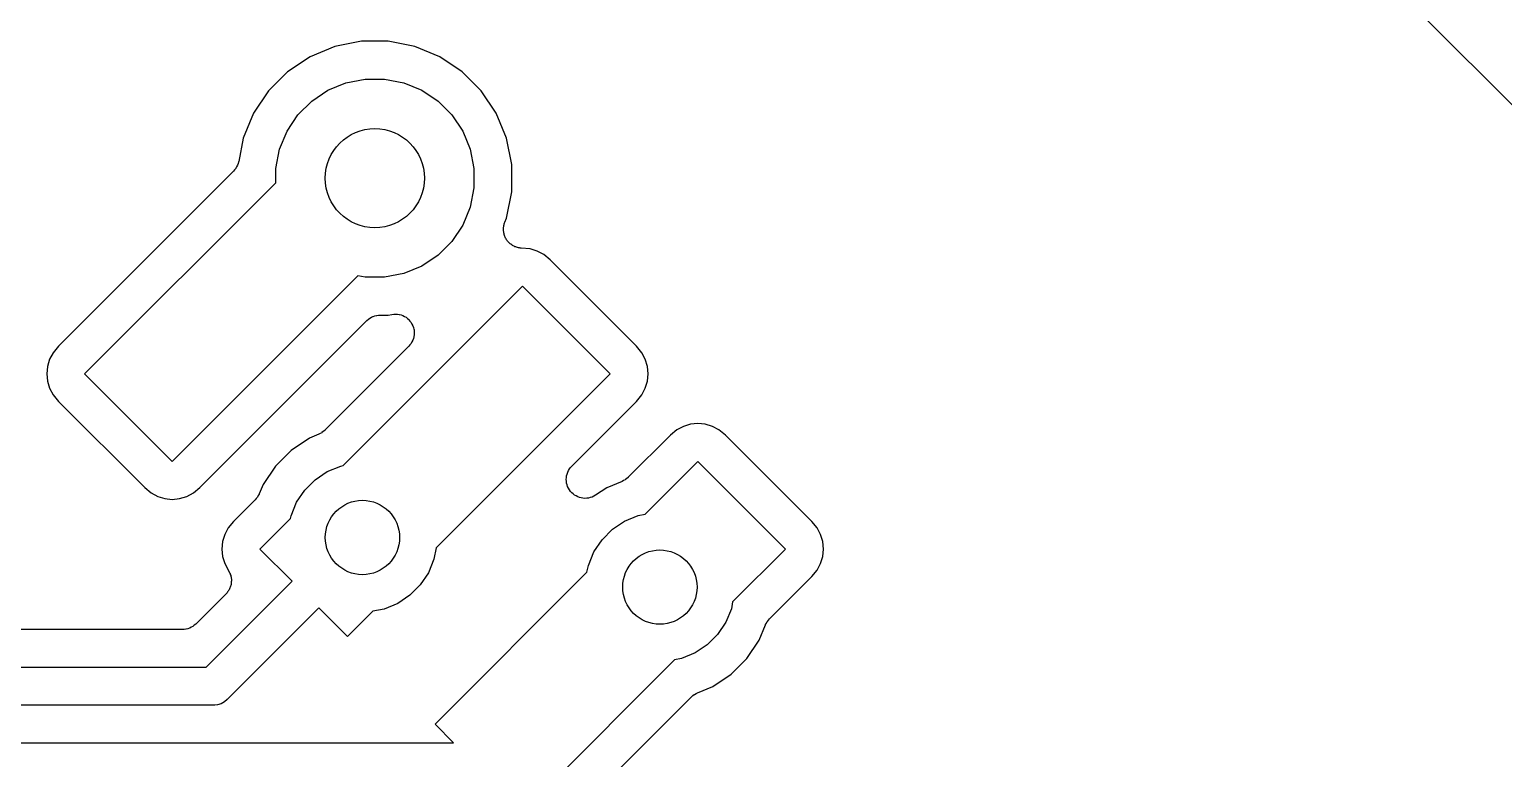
# Model space of a CAD drawing. Extents: x 0.48 to 2.43, y -7.79 to -4.85.
# Drawn here: x 1.955 to 2.1892, y -5.295 to -5.1791 of the extents above; entities that cross this region are included whole.
import ezdxf

# ---------------------------------------------------------------- set-up
doc = ezdxf.new("R2010")
doc.units = 0
doc.header["$MEASUREMENT"] = 0
doc.layers.add('BLACK', color=7, linetype='CONTINUOUS')

msp = doc.modelspace()

# ---------------------------------------------------------------- linework, layer by layer
at = {"layer": 'BLACK', "linetype": 'CONTINUOUS'}
for p, q in [((1.8758, -4.87641), (2.40683, -5.40744)), ((2.0035, -5.18184), (1.99954, -5.18348)), ((2.0077, -5.18101), (2.0035, -5.18184)), ((2.01198, -5.18101), (2.0077, -5.18101)), ((2.01619, -5.18184), (2.01198, -5.18101)), ((2.02014, -5.18348), (2.01619, -5.18184)), ((1.99954, -5.18348), (1.99598, -5.18586)), ((2.02371, -5.18586), (2.02014, -5.18348)), ((1.99598, -5.18586), (1.99295, -5.18889)), ((2.00238, -5.1888), (2.00525, -5.18761)), ((2.00525, -5.18761), (2.00829, -5.18701)), ((2.00829, -5.18701), (2.01139, -5.18701)), ((2.01139, -5.18701), (2.01444, -5.18761)), ((2.01444, -5.18761), (2.0173, -5.1888)), ((2.02674, -5.18889), (2.02371, -5.18586)), ((1.99295, -5.18889), (1.99057, -5.19245)), ((1.9998, -5.19052), (2.00238, -5.1888)), ((2.0173, -5.1888), (2.01988, -5.19052)), ((2.02912, -5.19245), (2.02674, -5.18889)), ((1.99761, -5.19272), (1.9998, -5.19052)), ((2.01988, -5.19052), (2.02207, -5.19272)), ((1.99057, -5.19245), (1.98893, -5.19641)), ((1.99589, -5.1953), (1.99761, -5.19272)), ((2.02207, -5.19272), (2.0238, -5.1953)), ((2.03075, -5.19641), (2.02912, -5.19245)), ((1.98893, -5.19641), (1.9882, -5.2001)), ((1.9947, -5.19816), (1.99589, -5.1953)), ((2.0238, -5.1953), (2.02499, -5.19816)), ((2.03159, -5.20061), (2.03075, -5.19641)), ((1.99409, -5.2012), (1.9947, -5.19816)), ((2.02499, -5.19816), (2.02559, -5.2012)), ((1.98738, -5.20164), (1.95956, -5.22945)), ((1.98755, -5.20142), (1.98738, -5.20164)), ((1.98773, -5.20121), (1.98755, -5.20142)), ((1.98774, -5.2012), (1.98773, -5.20121)), ((1.98775, -5.20119), (1.98774, -5.2012)), ((1.98788, -5.20094), (1.98775, -5.20119)), ((1.98801, -5.2007), (1.98788, -5.20094)), ((1.98802, -5.20068), (1.98801, -5.2007)), ((1.9881, -5.20041), (1.98802, -5.20067)), ((1.98802, -5.20067), (1.98802, -5.20068)), ((1.98819, -5.20014), (1.9881, -5.20041)), ((1.9882, -5.2001), (1.98819, -5.20011)), ((1.98819, -5.20011), (1.98819, -5.20011)), ((1.98819, -5.20011), (1.98819, -5.20011)), ((1.98819, -5.20011), (1.98819, -5.20014)), ((1.99409, -5.20347), (1.99409, -5.2012)), ((2.02559, -5.2012), (2.02559, -5.20431)), ((2.03159, -5.2049), (2.03159, -5.20061)), ((1.96373, -5.23383), (1.99409, -5.20347)), ((2.02559, -5.20431), (2.02499, -5.20735)), ((2.03075, -5.2091), (2.03159, -5.2049)), ((2.02499, -5.20735), (2.0238, -5.21022)), ((2.0238, -5.21022), (2.02207, -5.21279)), ((2.03027, -5.21087), (2.03028, -5.21072)), ((2.03028, -5.21101), (2.03027, -5.21087)), ((2.03028, -5.21056), (2.03031, -5.21043)), ((2.03028, -5.21072), (2.03028, -5.21056)), ((2.03028, -5.21115), (2.03028, -5.21101)), ((2.03031, -5.2113), (2.03028, -5.21115)), ((2.03031, -5.21043), (2.03032, -5.21029)), ((2.03032, -5.21029), (2.03037, -5.21014)), ((2.03037, -5.21014), (2.0304, -5.20999)), ((2.0304, -5.20999), (2.03045, -5.20986)), ((2.03045, -5.20986), (2.03049, -5.20973)), ((2.03049, -5.20973), (2.03075, -5.2091)), ((2.02207, -5.21279), (2.01988, -5.21499)), ((2.03032, -5.21145), (2.03031, -5.2113)), ((2.03036, -5.21159), (2.03032, -5.21145)), ((2.03039, -5.21172), (2.03036, -5.21159)), ((2.03045, -5.21187), (2.03039, -5.21172)), ((2.03049, -5.21201), (2.03045, -5.21187)), ((2.03056, -5.21214), (2.03049, -5.21201)), ((2.03061, -5.21227), (2.03056, -5.21214)), ((2.03069, -5.21239), (2.03061, -5.21227)), ((2.03076, -5.21253), (2.03069, -5.21239)), ((2.03085, -5.21264), (2.03076, -5.21253)), ((2.03093, -5.21276), (2.03085, -5.21264)), ((2.03104, -5.21287), (2.03093, -5.21276)), ((2.03113, -5.21299), (2.03104, -5.21287)), ((2.03124, -5.21307), (2.03113, -5.21299)), ((2.03134, -5.21317), (2.03124, -5.21307)), ((2.03147, -5.21326), (2.03134, -5.21317)), ((2.03158, -5.21336), (2.03147, -5.21326)), ((2.03171, -5.21343), (2.03158, -5.21336)), ((2.03182, -5.2135), (2.03171, -5.21343)), ((2.03196, -5.21356), (2.03182, -5.2135)), ((2.01988, -5.21499), (2.0173, -5.21671)), ((2.0321, -5.21364), (2.03196, -5.21356)), ((2.03223, -5.21368), (2.0321, -5.21364)), ((2.03236, -5.21373), (2.03223, -5.21368)), ((2.03251, -5.21377), (2.03236, -5.21373)), ((2.03266, -5.21381), (2.03251, -5.21377)), ((2.0328, -5.21383), (2.03266, -5.21381)), ((2.03293, -5.21386), (2.0328, -5.21383)), ((2.03306, -5.21386), (2.03293, -5.21386)), ((2.0345, -5.214), (2.03306, -5.21386)), ((2.03563, -5.21434), (2.0345, -5.214)), ((2.03667, -5.2149), (2.03563, -5.21434)), ((2.0377, -5.21574), (2.03667, -5.2149)), ((2.05141, -5.22945), (2.0377, -5.21574)), ((2.01444, -5.2179), (2.01139, -5.2185)), ((2.0173, -5.21671), (2.01444, -5.2179)), ((2.00713, -5.21827), (1.97765, -5.24775)), ((2.00483, -5.24841), (2.03332, -5.21991)), ((2.00829, -5.2185), (2.00713, -5.21827)), ((2.01139, -5.2185), (2.00829, -5.2185)), ((2.03332, -5.21991), (2.04724, -5.23383)), ((2.00859, -5.22535), (2.00881, -5.22518)), ((2.00881, -5.22518), (2.00902, -5.22501)), ((2.00902, -5.22501), (2.00904, -5.225)), ((2.00904, -5.225), (2.00905, -5.22499)), ((2.00905, -5.22499), (2.0093, -5.22486)), ((2.0093, -5.22486), (2.00954, -5.22473)), ((2.00954, -5.22473), (2.00956, -5.22473)), ((2.00956, -5.22473), (2.00957, -5.22472)), ((2.00957, -5.22472), (2.00984, -5.22464)), ((2.00984, -5.22464), (2.0101, -5.22456)), ((2.0101, -5.22456), (2.01012, -5.22456)), ((2.01012, -5.22456), (2.01013, -5.22456)), ((2.01013, -5.22456), (2.01041, -5.22453)), ((2.01041, -5.22453), (2.01068, -5.2245)), ((2.01068, -5.2245), (2.01198, -5.2245)), ((2.01198, -5.2245), (2.01252, -5.2244)), ((2.01252, -5.2244), (2.01256, -5.22439)), ((2.01256, -5.22439), (2.01285, -5.22436)), ((2.01256, -5.22439), (2.01256, -5.22439)), ((2.01256, -5.22439), (2.01256, -5.22439)), ((2.01256, -5.22439), (2.01256, -5.22439)), ((2.01285, -5.22436), (2.01314, -5.22434)), ((2.01314, -5.22434), (2.01314, -5.22434)), ((2.01314, -5.22434), (2.01315, -5.22434)), ((2.01315, -5.22434), (2.01344, -5.22437)), ((2.01344, -5.22437), (2.01372, -5.2244)), ((2.01372, -5.2244), (2.01373, -5.2244)), ((2.01373, -5.2244), (2.01373, -5.2244)), ((2.01373, -5.2244), (2.01401, -5.22449)), ((2.01401, -5.22449), (2.01428, -5.22458)), ((2.01428, -5.22458), (2.01428, -5.22458)), ((2.01428, -5.22458), (2.01429, -5.22458)), ((2.01429, -5.22458), (2.01454, -5.22472)), ((2.01454, -5.22472), (2.0148, -5.22486)), ((2.0148, -5.22486), (2.0148, -5.22486)), ((2.0148, -5.22486), (2.0148, -5.22486)), ((2.0148, -5.22486), (2.01502, -5.22504)), ((2.01502, -5.22504), (2.01525, -5.22523)), ((1.98202, -5.25192), (2.00856, -5.22538)), ((2.00856, -5.22538), (2.00857, -5.22538)), ((2.00857, -5.22537), (2.00859, -5.22535)), ((2.00857, -5.22538), (2.00857, -5.22537)), ((2.00857, -5.22538), (2.00857, -5.22538)), ((2.01525, -5.22523), (2.01525, -5.22524)), ((2.01525, -5.22524), (2.01525, -5.22524)), ((2.01525, -5.22524), (2.01542, -5.22545)), ((2.01542, -5.22545), (2.01561, -5.22569)), ((2.01561, -5.22569), (2.01562, -5.22569)), ((2.01562, -5.22569), (2.01562, -5.22569)), ((2.01562, -5.22569), (2.01574, -5.22593)), ((2.01574, -5.22593), (2.01589, -5.22621)), ((2.01589, -5.22621), (2.01589, -5.22621)), ((2.01589, -5.22621), (2.01589, -5.22621)), ((2.01589, -5.22621), (2.01597, -5.22647)), ((2.01597, -5.22647), (2.01605, -5.22677)), ((2.01605, -5.22677), (2.01605, -5.22677)), ((2.01605, -5.22677), (2.01606, -5.22677)), ((2.01606, -5.22677), (2.01608, -5.22705)), ((2.01608, -5.22705), (2.01611, -5.22735)), ((2.01611, -5.22736), (2.01608, -5.22763)), ((2.01611, -5.22735), (2.01611, -5.22735)), ((2.01611, -5.22735), (2.01611, -5.22736)), ((1.95956, -5.22945), (1.95871, -5.23048)), ((2.01523, -5.22946), (2.0019, -5.24279)), ((2.01542, -5.22922), (2.01523, -5.22946)), ((2.0156, -5.22901), (2.01542, -5.22922)), ((2.01574, -5.22875), (2.0156, -5.22901)), ((2.0156, -5.22901), (2.0156, -5.22901)), ((2.0156, -5.22901), (2.0156, -5.22901)), ((2.01588, -5.2285), (2.01574, -5.22875)), ((2.01596, -5.22821), (2.01588, -5.22849)), ((2.01588, -5.22849), (2.01588, -5.2285)), ((2.01588, -5.2285), (2.01588, -5.2285)), ((2.01605, -5.22794), (2.01596, -5.22821)), ((2.01608, -5.22763), (2.01605, -5.22793)), ((2.01605, -5.22793), (2.01605, -5.22794)), ((2.01605, -5.22794), (2.01605, -5.22794)), ((2.05226, -5.23048), (2.05141, -5.22945)), ((1.95816, -5.23152), (1.95781, -5.23266)), ((1.95871, -5.23048), (1.95816, -5.23152)), ((2.05281, -5.23152), (2.05226, -5.23048)), ((2.05316, -5.23266), (2.05281, -5.23152)), ((1.95781, -5.23266), (1.9577, -5.23383)), ((1.9577, -5.23383), (1.95781, -5.23501)), ((1.97765, -5.24775), (1.96373, -5.23383)), ((2.04724, -5.23383), (2.01959, -5.26149)), ((2.05327, -5.23383), (2.05316, -5.23266)), ((2.05316, -5.23501), (2.05327, -5.23383)), ((1.95781, -5.23501), (1.95816, -5.23614)), ((1.95816, -5.23614), (1.95871, -5.23718)), ((2.05226, -5.23718), (2.05281, -5.23614)), ((2.05281, -5.23614), (2.05316, -5.23501)), ((1.95871, -5.23718), (1.95956, -5.23821)), ((1.95956, -5.23821), (1.97327, -5.25192)), ((2.04112, -5.2485), (2.05141, -5.23821)), ((2.05141, -5.23821), (2.05226, -5.23718)), ((2.00093, -5.24344), (1.99944, -5.24406)), ((2.00117, -5.24331), (2.00093, -5.24344)), ((2.00141, -5.24319), (2.00117, -5.24331)), ((2.00143, -5.24318), (2.00141, -5.24319)), ((2.00144, -5.24317), (2.00143, -5.24318)), ((2.00165, -5.24299), (2.00144, -5.24317)), ((2.00187, -5.24282), (2.00165, -5.24299)), ((2.0019, -5.24279), (2.00187, -5.24282)), ((2.05679, -5.24358), (2.0501, -5.25027)), ((2.05781, -5.24274), (2.05679, -5.24358)), ((2.05886, -5.24218), (2.05781, -5.24274)), ((2.05999, -5.24184), (2.05886, -5.24218)), ((2.06116, -5.24172), (2.05999, -5.24184)), ((2.06234, -5.24184), (2.06116, -5.24172)), ((2.06347, -5.24218), (2.06234, -5.24184)), ((2.06451, -5.24274), (2.06347, -5.24218)), ((2.06554, -5.24358), (2.06451, -5.24274)), ((2.07925, -5.25729), (2.06554, -5.24358)), ((1.99652, -5.24601), (1.99404, -5.24849)), ((1.99944, -5.24406), (1.99652, -5.24601)), ((1.99404, -5.24849), (1.99209, -5.25141)), ((2.00228, -5.24938), (2.00443, -5.24849)), ((2.00443, -5.24849), (2.00483, -5.24841)), ((2.04093, -5.24874), (2.04112, -5.2485)), ((2.05278, -5.25614), (2.06116, -5.24775)), ((2.06116, -5.24775), (2.07508, -5.26167)), ((1.9987, -5.25231), (2.00034, -5.25067)), ((2.00034, -5.25067), (2.00228, -5.24938)), ((2.04025, -5.25061), (2.04027, -5.25033)), ((2.04027, -5.25088), (2.04025, -5.25061)), ((2.04025, -5.25061), (2.04025, -5.25061)), ((2.04025, -5.25061), (2.04025, -5.25061)), ((2.04027, -5.25033), (2.0403, -5.25003)), ((2.0403, -5.25119), (2.04027, -5.25088)), ((2.0403, -5.25003), (2.04031, -5.25003)), ((2.04031, -5.25002), (2.04038, -5.24977)), ((2.04031, -5.25003), (2.04031, -5.25002)), ((2.04038, -5.24977), (2.04048, -5.24947)), ((2.04048, -5.24946), (2.04062, -5.2492)), ((2.04048, -5.24947), (2.04048, -5.24946)), ((2.04048, -5.24947), (2.04048, -5.24947)), ((2.04062, -5.2492), (2.04075, -5.24895)), ((2.04075, -5.24895), (2.04093, -5.24874)), ((2.04075, -5.24895), (2.04075, -5.24895)), ((2.04075, -5.24895), (2.04075, -5.24895)), ((2.04912, -5.25092), (2.04668, -5.25193)), ((2.04937, -5.25079), (2.04912, -5.25092)), ((2.04961, -5.25066), (2.04937, -5.25079)), ((2.04963, -5.25065), (2.04961, -5.25066)), ((2.04964, -5.25064), (2.04963, -5.25065)), ((2.04985, -5.25047), (2.04964, -5.25064)), ((2.05007, -5.2503), (2.04985, -5.25047)), ((2.0501, -5.25027), (2.05007, -5.2503)), ((1.97327, -5.25192), (1.9743, -5.25276)), ((1.9743, -5.25276), (1.97534, -5.25332)), ((1.97534, -5.25332), (1.97647, -5.25366)), ((1.97882, -5.25366), (1.97995, -5.25332)), ((1.97995, -5.25332), (1.981, -5.25276)), ((1.981, -5.25276), (1.98202, -5.25192)), ((1.99132, -5.25318), (1.99119, -5.25341)), ((1.99146, -5.25293), (1.99132, -5.25318)), ((1.99147, -5.25289), (1.99146, -5.25293)), ((1.99209, -5.25141), (1.99147, -5.25289)), ((1.99741, -5.25425), (1.9987, -5.25231)), ((2.04038, -5.25145), (2.0403, -5.25119)), ((2.0403, -5.25119), (2.0403, -5.25119)), ((2.0403, -5.25119), (2.0403, -5.25119)), ((2.04047, -5.25175), (2.04038, -5.25145)), ((2.04061, -5.25202), (2.04047, -5.25175)), ((2.04047, -5.25175), (2.04047, -5.25175)), ((2.04047, -5.25175), (2.04047, -5.25175)), ((2.04074, -5.25227), (2.04061, -5.25202)), ((2.04094, -5.25251), (2.04074, -5.25227)), ((2.04074, -5.25227), (2.04074, -5.25227)), ((2.04074, -5.25227), (2.04074, -5.25227)), ((2.04111, -5.25272), (2.04094, -5.25251)), ((2.04111, -5.25273), (2.04111, -5.25272)), ((2.04134, -5.25292), (2.04111, -5.25273)), ((2.04111, -5.25273), (2.04111, -5.25273)), ((2.04156, -5.2531), (2.04134, -5.25292)), ((2.0418, -5.25323), (2.04156, -5.2531)), ((2.04156, -5.2531), (2.04156, -5.2531)), ((2.04156, -5.2531), (2.04156, -5.2531)), ((2.04207, -5.25338), (2.0418, -5.25323)), ((2.04461, -5.25328), (2.04436, -5.25341)), ((2.04488, -5.25314), (2.04461, -5.25328)), ((2.04491, -5.25311), (2.04488, -5.25314)), ((2.04488, -5.25314), (2.04488, -5.25314)), ((2.04488, -5.25314), (2.04488, -5.25314)), ((2.04488, -5.25314), (2.04488, -5.25314)), ((2.04668, -5.25193), (2.04491, -5.25311)), ((1.97647, -5.25366), (1.97765, -5.25378)), ((1.97765, -5.25378), (1.97882, -5.25366)), ((1.99082, -5.25387), (1.9874, -5.25729)), ((1.991, -5.25365), (1.99082, -5.25387)), ((1.99117, -5.25345), (1.991, -5.25365)), ((1.99118, -5.25343), (1.99117, -5.25345)), ((1.99119, -5.25341), (1.99118, -5.25343)), ((1.99652, -5.2564), (1.99741, -5.25425)), ((2.04233, -5.25346), (2.04207, -5.25338)), ((2.04207, -5.25338), (2.04207, -5.25338)), ((2.04207, -5.25338), (2.04207, -5.25338)), ((2.04263, -5.25356), (2.04233, -5.25346)), ((2.04291, -5.25359), (2.04263, -5.25356)), ((2.04263, -5.25356), (2.04263, -5.25356)), ((2.04263, -5.25356), (2.04263, -5.25356)), ((2.04321, -5.25362), (2.04291, -5.25359)), ((2.04352, -5.25359), (2.04321, -5.25362)), ((2.04321, -5.25362), (2.04321, -5.25362)), ((2.04321, -5.25362), (2.04321, -5.25362)), ((2.0438, -5.25357), (2.04352, -5.25359)), ((2.04406, -5.25349), (2.0438, -5.25357)), ((2.0438, -5.25357), (2.0438, -5.25357)), ((2.0438, -5.25357), (2.0438, -5.25357)), ((2.04436, -5.25341), (2.04406, -5.25349)), ((2.04436, -5.25341), (2.04436, -5.25341)), ((2.04436, -5.25341), (2.04436, -5.25341)), ((1.9874, -5.25729), (1.98655, -5.25832)), ((1.99157, -5.26167), (1.99644, -5.2568)), ((1.99644, -5.2568), (1.99652, -5.2564)), ((2.04759, -5.25854), (2.04952, -5.25725)), ((2.04952, -5.25725), (2.05167, -5.25636)), ((2.05167, -5.25636), (2.05278, -5.25614)), ((2.0801, -5.25832), (2.07925, -5.25729)), ((1.986, -5.25936), (1.98565, -5.26049)), ((1.98655, -5.25832), (1.986, -5.25936)), ((2.04465, -5.26212), (2.04594, -5.26019)), ((2.04594, -5.26019), (2.04759, -5.25854)), ((2.08065, -5.25936), (2.0801, -5.25832)), ((2.081, -5.26049), (2.08065, -5.25936)), ((1.98565, -5.26049), (1.98554, -5.26167)), ((1.98554, -5.26167), (1.98565, -5.26285)), ((1.99668, -5.26679), (1.99157, -5.26167)), ((2.01959, -5.26149), (2.01923, -5.26329)), ((2.04376, -5.26427), (2.04465, -5.26212)), ((2.07508, -5.26167), (2.06669, -5.27006)), ((2.08111, -5.26167), (2.081, -5.26049)), ((2.081, -5.26285), (2.08111, -5.26167)), ((1.98565, -5.26285), (1.986, -5.26398)), ((1.986, -5.26398), (1.98669, -5.26528)), ((2.01923, -5.26329), (2.01834, -5.26544)), ((2.04354, -5.26537), (2.04376, -5.26427)), ((2.07925, -5.26605), (2.0801, -5.26502)), ((2.0801, -5.26502), (2.08065, -5.26398)), ((2.08065, -5.26398), (2.081, -5.26285)), ((1.98669, -5.26528), (1.98671, -5.26531)), ((1.98671, -5.26531), (1.98671, -5.26531)), ((1.98671, -5.26531), (1.98676, -5.26544)), ((1.98676, -5.26544), (1.98683, -5.26556)), ((1.98683, -5.26556), (1.98687, -5.26571)), ((1.98687, -5.26571), (1.98693, -5.26586)), ((1.98693, -5.26586), (1.98695, -5.26599)), ((1.98699, -5.26729), (1.98694, -5.26744)), ((1.98695, -5.26599), (1.98699, -5.26612)), ((1.98699, -5.26612), (1.98701, -5.26628)), ((1.987, -5.26715), (1.98699, -5.26729)), ((1.98703, -5.26702), (1.987, -5.26715)), ((1.98701, -5.26628), (1.98704, -5.26643)), ((1.98705, -5.26671), (1.98703, -5.26686)), ((1.98703, -5.26686), (1.98703, -5.26702)), ((1.98704, -5.26643), (1.98704, -5.26657)), ((1.98704, -5.26657), (1.98705, -5.26671)), ((1.99405, -5.26943), (1.99668, -5.26679)), ((2.01705, -5.26737), (2.0154, -5.26902)), ((2.01834, -5.26544), (2.01705, -5.26737)), ((2.01941, -5.28951), (2.04354, -5.26537)), ((2.07256, -5.27274), (2.07925, -5.26605)), ((1.98617, -5.26882), (1.9814, -5.27359)), ((1.98301, -5.28046), (1.99405, -5.26943)), ((1.98626, -5.26871), (1.98617, -5.26882)), ((1.98636, -5.26861), (1.98626, -5.26871)), ((1.98644, -5.26849), (1.98636, -5.26861)), ((1.98654, -5.26837), (1.98644, -5.26849)), ((1.98661, -5.26824), (1.98654, -5.26837)), ((1.98668, -5.26813), (1.98661, -5.26824)), ((1.98674, -5.26799), (1.98668, -5.26813)), ((1.98682, -5.26785), (1.98674, -5.26799)), ((1.98686, -5.26772), (1.98682, -5.26785)), ((1.98691, -5.26759), (1.98686, -5.26772)), ((1.98694, -5.26744), (1.98691, -5.26759)), ((1.99405, -5.26943), (1.99405, -5.26943)), ((2.0154, -5.26902), (2.01347, -5.27031)), ((2.00093, -5.27103), (1.99829, -5.27367)), ((2.00549, -5.27559), (2.00093, -5.27103)), ((2.00952, -5.27156), (2.00549, -5.27559)), ((2.01132, -5.2712), (2.00952, -5.27156)), ((2.01347, -5.27031), (2.01132, -5.2712)), ((2.06648, -5.27116), (2.06558, -5.27331)), ((2.06669, -5.27006), (2.06648, -5.27116)), ((1.97983, -5.27441), (1.97956, -5.27444)), ((1.97985, -5.27441), (1.97983, -5.27441)), ((1.97986, -5.27441), (1.97985, -5.27441)), ((1.98013, -5.27433), (1.97986, -5.27441)), ((1.9804, -5.27425), (1.98013, -5.27433)), ((1.98041, -5.27424), (1.9804, -5.27425)), ((1.98042, -5.27424), (1.98041, -5.27424)), ((1.98067, -5.27411), (1.98042, -5.27424)), ((1.98092, -5.27398), (1.98067, -5.27411)), ((1.98093, -5.27397), (1.98092, -5.27398)), ((1.98094, -5.27396), (1.98093, -5.27397)), ((1.98115, -5.27379), (1.98094, -5.27396)), ((1.98137, -5.27362), (1.98115, -5.27379)), ((1.9814, -5.27359), (1.98137, -5.27362)), ((1.9814, -5.27359), (1.9814, -5.27359)), ((1.9814, -5.27359), (1.9814, -5.27359)), ((1.9814, -5.27359), (1.9814, -5.27359)), ((1.99829, -5.27367), (1.98648, -5.28548)), ((1.99829, -5.27367), (1.99829, -5.27367)), ((2.06558, -5.27331), (2.06429, -5.27525)), ((2.0709, -5.27615), (2.07191, -5.27371)), ((2.07191, -5.27371), (2.07192, -5.27371)), ((2.07192, -5.2737), (2.07193, -5.27367)), ((2.07192, -5.27371), (2.07192, -5.2737)), ((2.07192, -5.2737), (2.07192, -5.2737)), ((2.07193, -5.27367), (2.07206, -5.27343)), ((2.07206, -5.27343), (2.07219, -5.27319)), ((2.07219, -5.27319), (2.0722, -5.27317)), ((2.0722, -5.27317), (2.07221, -5.27316)), ((2.07221, -5.27316), (2.07239, -5.27295)), ((2.07239, -5.27295), (2.07256, -5.27274)), ((1.97928, -5.27446), (1.75527, -5.27446)), ((1.97956, -5.27444), (1.97928, -5.27446)), ((2.06429, -5.27525), (2.06265, -5.27689)), ((2.06895, -5.27907), (2.0709, -5.27615)), ((2.05856, -5.27907), (2.05746, -5.27929)), ((2.06071, -5.27818), (2.05856, -5.27907)), ((2.06265, -5.27689), (2.06071, -5.27818)), ((2.06647, -5.28155), (2.06895, -5.27907)), ((1.75483, -5.28046), (1.98301, -5.28046)), ((2.05746, -5.27929), (2.03332, -5.30343)), ((2.06111, -5.28451), (2.06355, -5.2835)), ((2.06355, -5.2835), (2.06647, -5.28155)), ((1.98593, -5.28597), (1.98541, -5.28625)), ((1.98638, -5.2856), (1.98593, -5.28597)), ((1.98648, -5.28548), (1.98638, -5.2856)), ((2.0377, -5.3076), (2.06014, -5.28516)), ((2.06014, -5.28516), (2.06017, -5.28513)), ((2.06014, -5.28516), (2.06014, -5.28516)), ((2.06014, -5.28516), (2.06014, -5.28516)), ((2.06014, -5.28516), (2.06014, -5.28516)), ((2.06017, -5.28513), (2.06038, -5.28496)), ((2.06038, -5.28496), (2.06059, -5.28479)), ((2.06059, -5.28479), (2.06061, -5.28478)), ((2.06061, -5.28478), (2.06063, -5.28477)), ((2.06063, -5.28477), (2.06087, -5.28464)), ((2.06087, -5.28464), (2.06111, -5.28451)), ((1.9841, -5.28646), (1.75593, -5.28646)), ((1.98425, -5.28648), (1.9841, -5.28646)), ((1.9844, -5.28646), (1.98425, -5.28648)), ((1.98484, -5.28642), (1.9844, -5.28646)), ((1.9844, -5.28646), (1.9844, -5.28646)), ((1.98541, -5.28625), (1.98484, -5.28642)), ((2.02236, -5.29246), (2.01941, -5.28951)), ((1.7598, -5.29246), (2.02236, -5.29246))]:
    msp.add_line(p, q, dxfattribs=at)
at = {"layer": 'BLACK'}
for centre, radius in [((2.00984, -5.20276), 0.007874), ((2.00787, -5.25984), 0.005906), ((2.05512, -5.26772), 0.005906)]:
    msp.add_circle(centre, radius, dxfattribs=at)

doc.saveas('drawing.dxf')
